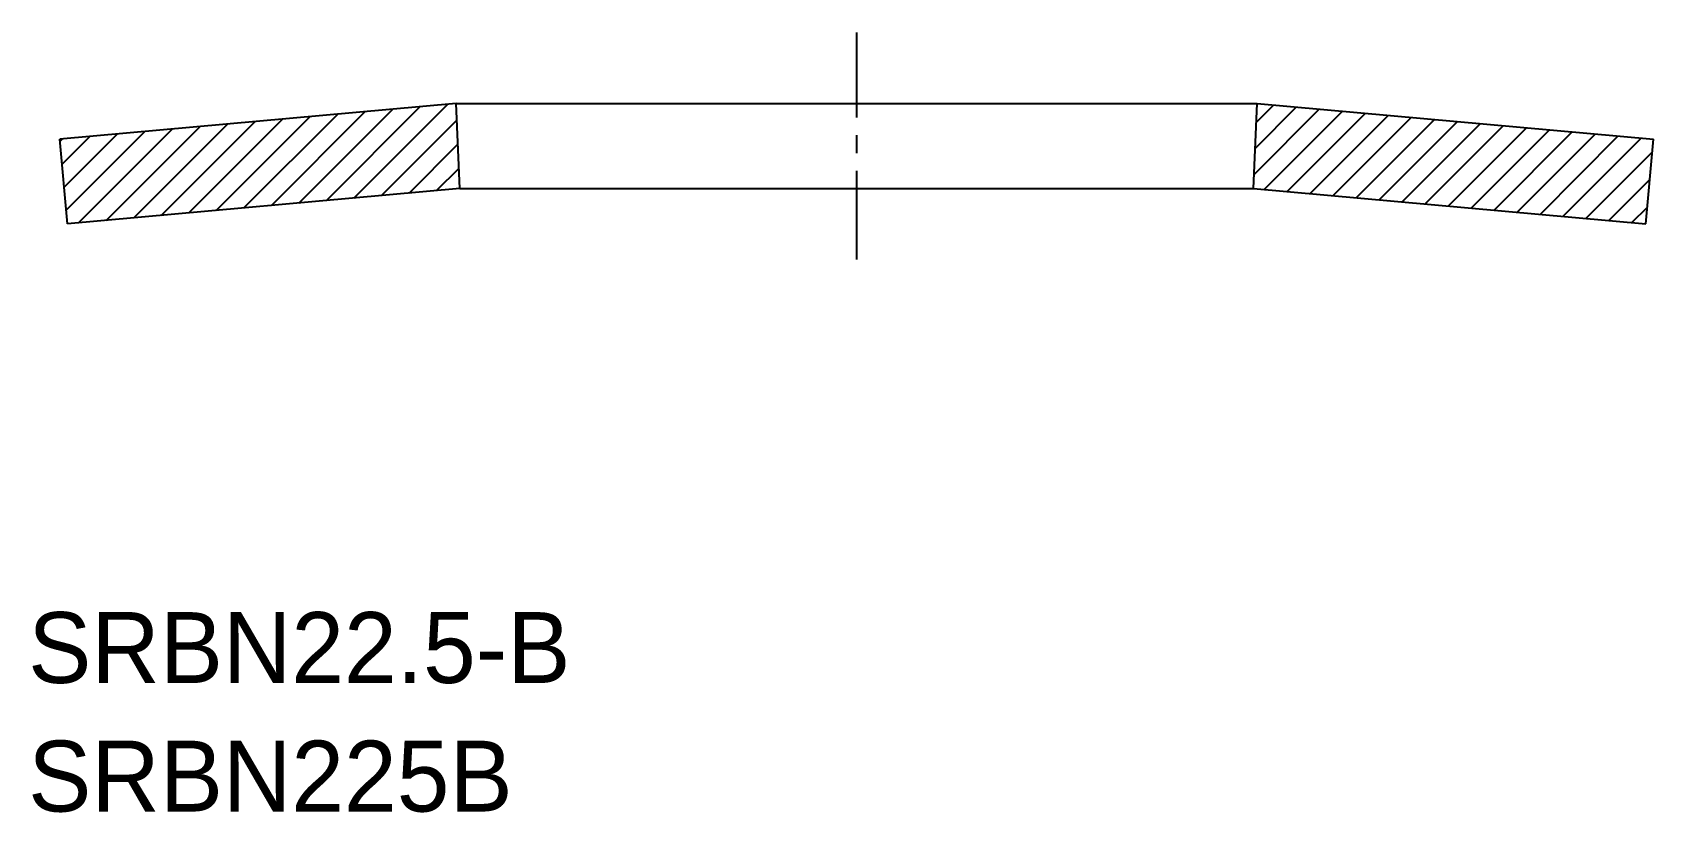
# Model space of a CAD drawing. Extents: x 128.1 to 151, y 139.9 to 150.9.
import ezdxf

# ---------------------------------------------------------------- set-up
doc = ezdxf.new("R2010")
doc.units = 0
doc.linetypes.add('CENTER', pattern=[2, 1.25, -0.25, 0.25, -0.25])
doc.layers.get('0').update_dxf_attribs({"linetype": 'CONTINUOUS'})
doc.layers.add('CENTER', color=1, linetype='CENTER')

# ---------------------------------------------------------------- blocks, each defined once
blk = doc.blocks.new('*X2')
at = {"color": 0, "linetype": 'CONTINUOUS'}
for p, q in [((132.296, 148.559), (133.62, 149.884)), ((132.684, 148.594), (134.009, 149.919)), ((129.964, 148.349), (131.288, 149.673)), ((130.353, 148.384), (131.677, 149.708)), ((130.741, 148.419), (132.066, 149.743)), ((131.13, 148.454), (132.454, 149.778)), ((131.518, 148.489), (132.843, 149.813)), ((131.907, 148.524), (133.232, 149.849)), ((133.073, 148.629), (134.137, 149.693)), ((128.535, 149.395), (128.568, 149.428)), ((128.564, 149.07), (128.957, 149.463)), ((128.593, 148.746), (129.345, 149.498)), ((128.623, 148.422), (129.734, 149.533)), ((128.798, 148.244), (130.122, 149.568)), ((129.187, 148.279), (130.511, 149.603)), ((129.575, 148.314), (130.9, 149.638)), ((133.462, 148.664), (134.152, 149.355)), ((133.85, 148.699), (134.167, 149.016))]:
    blk.add_line(p, q, dxfattribs=at)
blk = doc.blocks.new('*X3')
at = {"color": 0, "linetype": 'CONTINUOUS'}
for p, q in [((145.422, 149.665), (145.666, 149.908)), ((145.389, 148.924), (146.314, 149.85)), ((145.406, 149.295), (145.99, 149.879)), ((145.533, 148.715), (146.639, 149.821)), ((145.858, 148.686), (146.963, 149.791)), ((146.182, 148.657), (147.287, 149.762)), ((146.506, 148.628), (147.611, 149.733)), ((146.831, 148.598), (147.936, 149.703)), ((147.155, 148.569), (148.26, 149.674)), ((147.479, 148.54), (148.584, 149.645)), ((147.803, 148.511), (148.909, 149.616)), ((148.128, 148.481), (149.233, 149.586)), ((148.452, 148.452), (149.557, 149.557)), ((148.776, 148.423), (149.881, 149.528)), ((149.101, 148.393), (150.206, 149.499)), ((149.425, 148.364), (150.53, 149.469)), ((149.749, 148.335), (150.854, 149.44)), ((150.073, 148.306), (151.012, 149.244)), ((150.398, 148.276), (150.977, 148.855)), ((150.722, 148.247), (150.941, 148.467))]:
    blk.add_line(p, q, dxfattribs=at)

msp = doc.modelspace()

# ---------------------------------------------------------------- linework, layer by layer
at = {"color": 7, "linetype": 'CONTINUOUS'}
for p, q in [((134.126, 149.929), (128.532, 149.424)), ((134.126, 149.929), (145.434, 149.929)), ((134.18, 148.729), (134.126, 149.929)), ((145.38, 148.729), (145.434, 149.929)), ((145.434, 149.929), (151.028, 149.424)), ((128.64, 148.229), (128.532, 149.424)), ((150.92, 148.229), (151.028, 149.424)), ((134.18, 148.729), (128.64, 148.229)), ((134.18, 148.729), (145.38, 148.729)), ((145.38, 148.729), (150.92, 148.229))]:
    msp.add_line(p, q, dxfattribs=at)
at = {"layer": 'CENTER', "color": 1, "linetype": 'CENTER'}
msp.add_line((139.78, 147.729), (139.78, 150.929), dxfattribs=at)

# ---------------------------------------------------------------- block references
at = {"color": 7, "linetype": 'CONTINUOUS'}
for name in ['*X2', '*X3']:
    msp.add_blockref(name, (0, 0), dxfattribs=at)

# ---------------------------------------------------------------- texts
for s, p in [('SRBN22.5-B', (128.085, 141.755)), ('SRBN225B', (128.085, 139.942))]:
    msp.add_text(s, height=1).set_placement(p)

doc.saveas('drawing.dxf')
